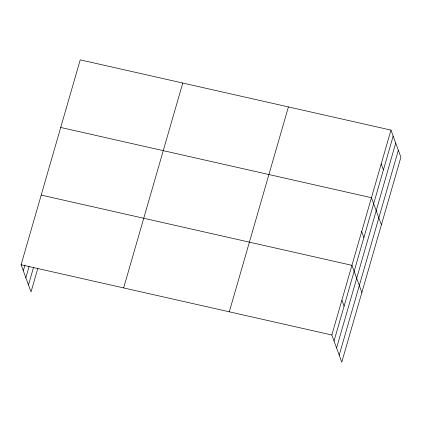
<?xml version="1.0" encoding="UTF-8"?>
<svg xmlns="http://www.w3.org/2000/svg" width="422" height="422" viewBox="0 0 422 422"><rect width="100%" height="100%" fill="white"/><g stroke="black" fill="none" stroke-linecap="round" stroke-linejoin="round"><path stroke-width="0.63" d="M37.801 268.466L31.038 291.897L21.1 264.747L80.233 59.855L390.962 130.103L400.9 157.253L341.767 362.145L331.829 334.994L390.962 130.103M23.3 270.755L24.945 265.053M25.853 277.729L29.139 266.329M28.48 284.919L33.602 267.184M123.641 287.925L182.773 83.039M229.288 311.811L288.421 106.924M334.029 341.002L393.162 136.111M336.582 347.981L395.715 143.09M339.214 355.166L398.347 150.279M60.721 127.47L371.45 197.718L381.388 224.868M41.203 195.085L351.937 265.332L361.87 292.483M21.1 264.747L331.829 334.994M381.208 163.91L383.408 169.918M361.691 231.525L363.891 237.533M341.883 300.163L344.083 306.172"/></g></svg>
